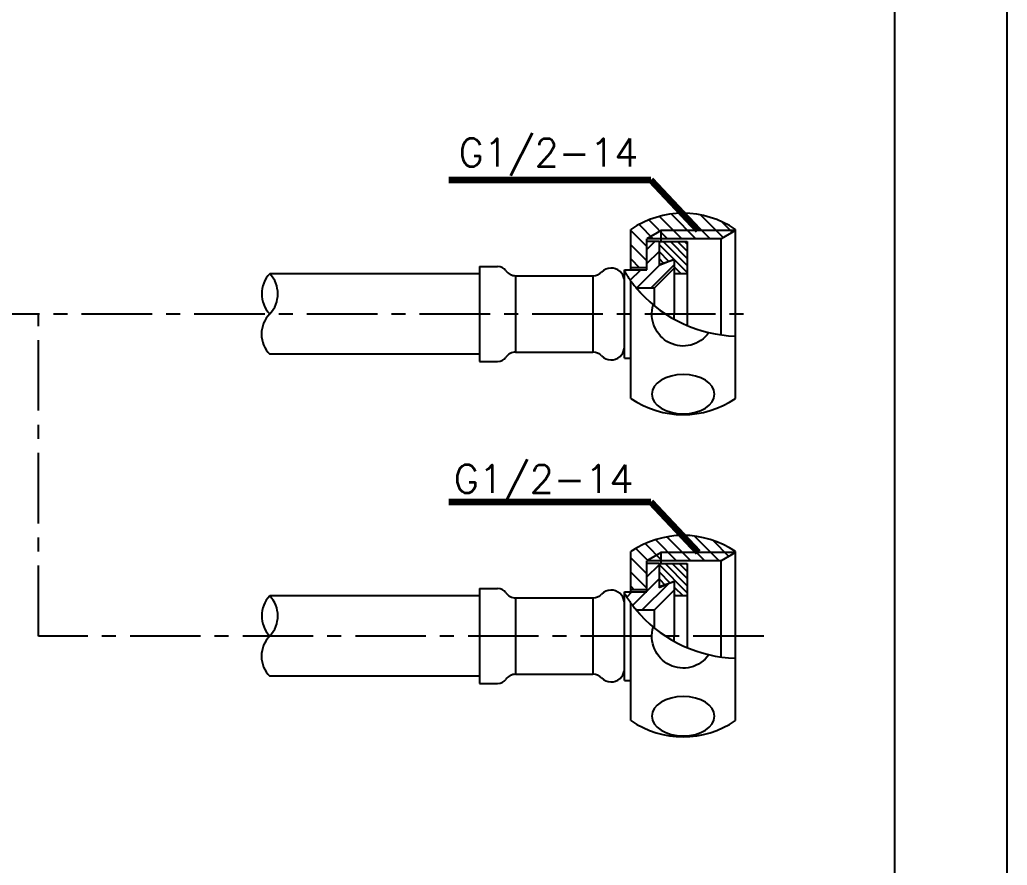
# Model space of a CAD drawing. Extents: x -6385 to -5791, y -5028 to -4608.
# Drawn here: x -5913.9 to -5791.2, y -4818.2 to -4713.2 of the extents above; entities that cross this region are included whole.
import ezdxf

# ---------------------------------------------------------------- set-up
doc = ezdxf.new("R2010")
doc.units = 0
doc.header["$LTSCALE"] = 7
doc.linetypes.add('CENTER', pattern=[2, 1.25, -0.25, 0.25, -0.25])
doc.layers.get('0').update_dxf_attribs({"color": 2, "linetype": 'CONTINUOUS'})
for name, color, linetype in [('CL', 1, 'CENTER'), ('DIM', 2, 'CONTINUOUS'), ('DWG', 7, 'CONTINUOUS')]:
    doc.layers.add(name, color=color, linetype=linetype)
doc.styles.add('GHS', font='ROMANS.shx', dxfattribs={"bigfont": 'GHS.shx'})
doc.dimstyles.new('STANDARD$7', dxfattribs={"dimtxt": 3.5, "dimasz": 3, "dimexe": 1, "dimexo": 1, "dimgap": 1, "dimtad": 3, "dimdec": 4, "dimzin": 0, "dimdsep": 46, "dimtxsty": 'GHS', "dimcen": 1, "dimclrd": 2, "dimclre": 256, "dimclrt": 2, "dimadec": 4, "dimazin": 0, "dimtfac": 1, "dimtdec": 4, "dimtmove": 2, "dimatfit": 2, "dimfxl": 1, "dimtolj": 1, "dimtzin": 0, "dimlwd": -1, "dimlwe": -1, "dimarcsym": 0})

# ---------------------------------------------------------------- blocks, each defined once
blk = doc.blocks.new('A$C9817463a')
at = {"layer": 'DIM'}
h = blk.add_hatch(dxfattribs=at)
h.set_pattern_fill('ANSI31', color=256, scale=10, angle=90)
h.set_pattern_definition([(135, (-3437.7967, 1837.2181), (-0.88388348, -0.88388348), [])])
h.paths.add_polyline_path([(26.06, 14.44), (26.06, 14.31), (16.82, 14.31), (15.06, 13.29), (15.06, 9.69), (13.06, 9.69), (13.06, 14.44, -0.307692)])
h.paths.add_polyline_path([(16.82, 14.31), (26.06, 14.31), (24.3, 13.29), (16.82, 13.29)], flags=17)
h.paths.add_polyline_path([(16.82, 14.31), (16.82, 13.29), (15.06, 13.29)], flags=17)
h = blk.add_hatch(dxfattribs=at)
h.set_pattern_fill('ANSI31', color=256, scale=10)
h.set_pattern_definition([(45, (-3437.7967, 1837.2181), (-0.88388348, 0.88388348), [])])
h.paths.add_polyline_path([(15.06, 9.44), (15.06, 12.94), (16.56, 12.94), (16.56, 9.94), (18.21, 10.63), (18.33, 10.67, -0.508476), (18.46, 10.58), (18.46, 9.64), (15.96, 7.14), (13.76, 7.14), (13.66, 7.26), (13.57, 7.38), (13.47, 7.49), (13.39, 7.6), (13.3, 7.72), (13.22, 7.82), (13.14, 7.93), (13.06, 8.03), (12.99, 8.13), (12.93, 8.22), (12.86, 8.31), (12.8, 8.4), (12.74, 8.49), (12.68, 8.58), (12.62, 8.66), (12.57, 8.74), (12.52, 8.82), (12.48, 8.89), (12.43, 8.96), (12.39, 9.03), (12.35, 9.09), (12.32, 9.14), (12.29, 9.19), (12.26, 9.24), (12.26, 9.44)])
h = blk.add_hatch(dxfattribs=at)
h.set_pattern_fill('ANSI31', color=256, scale=5, angle=90)
h.set_pattern_definition([(135, (-3437.7967, 1837.2181), (-0.44194174, -0.44194174), [])])
h.paths.add_polyline_path([(18.46, 10.59), (18.46, 8.94), (20.06, 8.94), (20.06, 12.94), (16.56, 12.94), (16.56, 9.94), (18.21, 10.63), (18.37, 10.69, -0.380378)])
for centre, radius, start, end in [((-29.18, 6.44), 3.62, 136.3881, 223.6119), ((-34.43, 6.44), 3.62, 316.3881, 43.6119), ((-29.32, 1.44), 3.52, 134.7963, 225.2037)]:
    blk.add_arc(centre, radius, start, end)
for p, q in [((16.82, 14.31), (15.06, 13.29)), ((26.06, 14.31), (16.82, 14.31)), ((-1.26, 8.69), (-1.26, -0.81)), ((8.35, 8.69), (8.35, -0.81))]:
    blk.add_line(p, q, dxfattribs=at)
at = {"layer": 'DWG'}
for p, q in [((13.06, 9.44), (13.06, 14.44)), ((16.82, 12.94), (16.82, 14.31)), ((26.06, 14.31), (24.3, 13.29)), ((26.06, -6.56), (26.06, 14.44)), ((15.06, 9.44), (15.06, 13.29)), ((24.3, 13.29), (15.06, 13.29)), ((16.56, 12.94), (15.06, 12.94)), ((16.56, 12.94), (16.56, 9.94)), ((16.56, 12.94), (20.06, 12.94)), ((20.06, 12.94), (20.06, 2.5)), ((24.3, 1.34), (24.3, 13.29)), ((-5.74, 9.84), (-3.49, 9.84)), ((-5.74, 9.84), (-5.74, -1.96)), ((18.32, 10.68), (16.56, 9.94)), ((16.56, 10.09), (18.33, 10.67)), ((18.46, 10.59), (18.46, 3.94)), ((-5.74, 8.94), (-31.8, 8.94)), ((-1.26, 8.69), (8.35, 8.69)), ((12.26, 9.44), (12.26, 9.24)), ((12.26, -0.96), (12.26, 9.44)), ((12.26, 9.44), (15.06, 9.44)), ((15.06, 9.69), (13.06, 9.69)), ((13.06, -6.56), (13.06, 8.04)), ((12.26, -1.56), (12.26, 3.94)), ((18.46, 3.27), (18.46, 3.94)), ((-5.74, -1.06), (-31.8, -1.06)), ((-1.26, -0.81), (8.35, -0.81)), ((-5.74, -1.96), (-3.49, -1.96)), ((12.26, -1.56), (13.06, -1.56))]:
    blk.add_line(p, q, dxfattribs=at)
at = {"layer": 'DWG', "ltscale": 0.3}
for q in [(18.46, 9.64), (13.76, 7.14), (15.96, 4.97)]:
    blk.add_line((15.96, 7.14), q, dxfattribs=at)
at = {"layer": 'DWG', "ltscale": 0.5}
for p, q in [((20.06, 8.94), (18.46, 8.94)), ((18.46, 3.27), (18.46, 3.94))]:
    blk.add_line(p, q, dxfattribs=at)
at = {"layer": 'DWG', "color": 2, "flags": 128}
for points in [[(12.26, 9.24), (12.29, 9.19), (12.32, 9.14), (12.35, 9.09), (12.39, 9.03), (12.43, 8.96), (12.48, 8.89), (12.52, 8.82), (12.57, 8.74), (12.62, 8.66), (12.68, 8.58), (12.74, 8.49), (12.8, 8.4), (12.86, 8.31), (12.93, 8.22), (12.99, 8.13), (13.06, 8.03), (13.14, 7.93), (13.22, 7.82), (13.3, 7.72), (13.39, 7.6), (13.47, 7.49), (13.57, 7.38), (13.66, 7.26), (13.76, 7.14)], [(13.76, 7.14), (13.78, 7.12), (13.8, 7.1), (13.81, 7.08), (13.83, 7.05), (13.85, 7.03), (13.87, 7.01), (13.89, 6.99), (13.91, 6.97), (13.93, 6.94), (13.95, 6.92), (13.97, 6.9), (13.99, 6.88), (14.01, 6.85), (14.03, 6.83), (14.04, 6.81), (14.06, 6.79), (14.08, 6.77), (14.1, 6.74), (14.12, 6.72), (14.14, 6.7), (14.16, 6.68), (14.18, 6.66), (14.2, 6.63), (14.22, 6.61)]]:
    blk.add_lwpolyline(points, dxfattribs=at)
at = {"layer": 'DWG'}
for centre, radius, start, end in [((19.56, 4.88), 11.56, 55.7945, 124.2055), ((-3.49, 8.59), 1.25, 35.5785, 90), ((18.36, 10.59), 0.1, 0, 111.541), ((18.36, 10.58), 0.1, 0, 107.8091), ((-1.26, 10.19), 1.5, 215.5785, 270), ((8.35, 10.19), 1.5, 270, 315.7337), ((10.61, 7.99), 1.65, 47.9269, 135.7337), ((10.61, 7.99), 1.65, 10.345, 47.9269), ((10.61, 7.99), 1.65, 0, 10.345), ((-1.26, -2.31), 1.5, 90, 144.4215), ((8.35, -2.31), 1.5, 44.2663, 90), ((10.61, -0.11), 1.65, 312.0731, 349.655), ((10.61, -0.11), 1.65, 349.655, 0), ((-3.49, -0.71), 1.25, 270, 324.4215), ((10.61, -0.11), 1.65, 224.2663, 312.0731), ((19.56, 3), 11.56, 235.7945, 304.2055)]:
    blk.add_arc(centre, radius, start, end, dxfattribs=at)
at = {"layer": 'DWG', "color": 2}
blk.add_arc((26.53, 17.87), 16.68, 222.4324, 268.3622, dxfattribs=at)
at = {"layer": 'DWG', "extrusion": (0, 0, -1)}
blk.add_ellipse((19.57, 3.94), major_axis=(0, -3.98), ratio=0.980057, start_param=5.332523, end_param=8.144326, dxfattribs=at)
blk.add_ellipse((19.57, -6.02), major_axis=(-3.9, 0), ratio=0.627612, dxfattribs=at)

msp = doc.modelspace()

# ---------------------------------------------------------------- linework, layer by layer
msp.add_line((-5791.17648, -5028.18495), (-5791.17648, -4608.18495))
at = {"color": 4}
msp.add_line((-5805.17648, -4642.18495), (-5805.17648, -5017.18495), dxfattribs=at)
at = {"layer": 'CL'}
for p, q in [((-6130.19829, -4749.72475), (-5822.3593, -4749.72475)), ((-5911.54133, -4789.72475), (-5911.54133, -4749.72475)), ((-5821.43521, -4789.72475), (-5911.54133, -4789.72475))]:
    msp.add_line(p, q, dxfattribs=at)

# ---------------------------------------------------------------- block references
at = {"layer": 'DIM'}
for p in [(-5851.00927, -4753.66285), (-5851.00927, -4793.66285)]:
    msp.add_blockref('A$C9817463a', p, dxfattribs=at)

# ---------------------------------------------------------------- texts
at = {"layer": 'DIM', "char_height": 3.5, "attachment_point": 7, "style": 'GHS'}
for insert in [(-5859.36817, -4732.5852), (-5859.97164, -4773.10931)]:
    msp.add_mtext('G1/2-14', dxfattribs=dict(at, insert=insert))

# ---------------------------------------------------------------- leaders
at = {"layer": 'DIM'}
for points in [[(-5829.57079, -4739.35775), (-5835.44874, -4733.10931), (-5860.5869, -4733.10931)], [(-5829.57079, -4779.35775), (-5835.44874, -4773.10931), (-5860.5869, -4773.10931)]]:
    msp.add_leader(points, dimstyle='STANDARD$7', override={"dimexe": 2, "dimexo": 1, "dimtad": 0, "dimcen": 0, "dimclrd": 256, "dimclre": 256, "dimclrt": 256, "dimadec": 4, "dimtfac": 0.5, "dimtix": 1, "dimtofl": 1, "dimtmove": 2, "dimlwd": 65535, "dimlwe": 65535}, dxfattribs=at)

doc.saveas('drawing.dxf')
